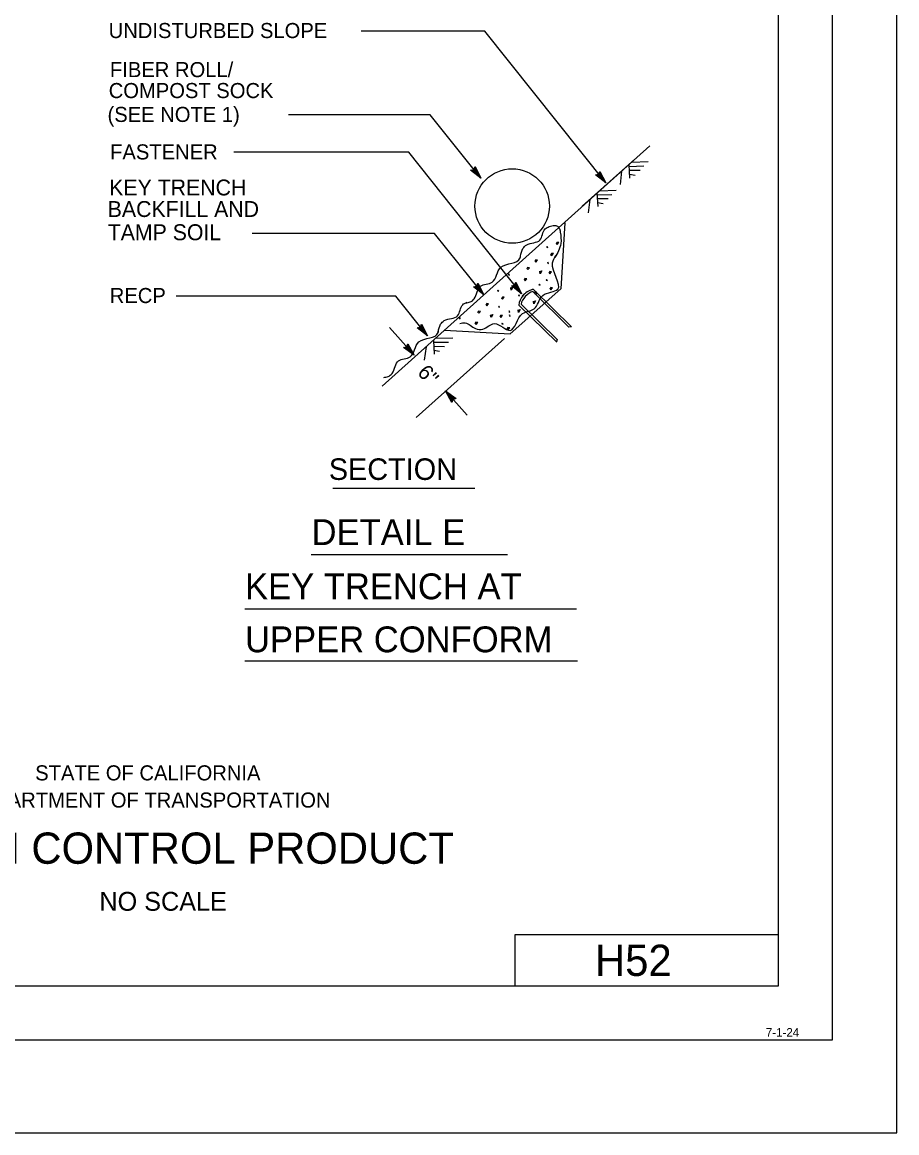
# Model space of a CAD drawing. Extents: x -894 to 866, y -472 to 714.
# Drawn here: x 460 to 866, y -472 to 43 of the extents above; entities that cross this region are included whole.
import ezdxf

# ---------------------------------------------------------------- set-up
doc = ezdxf.new("R2010")
doc.units = 0
for name, color, linetype in [('10 Sheet Format', 7, 'Continuous'), ('56 Stage 3 Anno', 7, 'Continuous'), ('57 Undefined', 7, 'Continuous'), ('58 Soundwalls', 7, 'Continuous'), ('60 Nongeo Data', 7, 'Continuous'), ('border_INSIDE-BORDER-anno', 7, 'Continuous'), ('border_PLOTTING-ELEMENTS', 7, 'Continuous'), ('border_rw_22x34_Cut_Lines', 7, 'Continuous'), ('border_SHEET', 7, 'Continuous'), ('border_WITHIN-BORDER-anno', 7, 'Continuous')]:
    doc.layers.add(name, color=color, linetype=linetype)

msp = doc.modelspace()

# ---------------------------------------------------------------- linework, layer by layer
at = {"layer": '56 Stage 3 Anno'}
for p, q in [((674.87, 38.54), (617.36, 38.54)), ((649.49, -0.19), (583.77, -0.19)), ((639.46, -17.58), (558.32, -17.58)), ((668.22, -25.9), (669.73, -25.68)), ((670.39, -26.48), (669.43, -25.73)), ((669.73, -25.68), (670.25, -24.23)), ((669.83, -25.37), (670.39, -26.48)), ((669.99, -25.02), (671.25, -27.54)), ((670.12, -24.62), (672.11, -28.59)), ((670.25, -24.23), (670.25, -24.23)), ((670.25, -24.23), (672.97, -29.64)), ((672.97, -29.64), (668.22, -25.9)), ((668.22, -25.9), (668.22, -25.9)), ((672.1, -28.58), (668.64, -25.85)), ((671.25, -27.54), (669.01, -25.77)), ((672.97, -29.64), (672.97, -29.64)), ((726.21, -28.08), (727.72, -27.86)), ((730.96, -31.82), (726.21, -28.08)), ((726.21, -28.08), (726.21, -28.08)), ((730.09, -30.77), (726.63, -28.03)), ((729.24, -29.72), (727, -27.95)), ((728.38, -28.66), (727.42, -27.91)), ((727.72, -27.86), (728.24, -26.42)), ((727.82, -27.55), (728.38, -28.66)), ((727.98, -27.2), (729.24, -29.72)), ((728.11, -26.8), (730.1, -30.77)), ((728.24, -26.42), (728.24, -26.42)), ((728.24, -26.42), (730.96, -31.82)), ((730.96, -31.82), (730.96, -31.82)), ((651.52, -55.2), (566.79, -55.2)), ((669.53, -79.99), (671.04, -79.78)), ((674.27, -83.74), (669.53, -79.99)), ((669.53, -79.99), (669.53, -79.99)), ((673.41, -82.68), (669.95, -79.95)), ((672.56, -81.63), (670.32, -79.87)), ((671.7, -80.58), (670.74, -79.82)), ((671.04, -79.78), (671.56, -78.33)), ((671.14, -79.47), (671.7, -80.58)), ((671.3, -79.12), (672.56, -81.63)), ((671.43, -78.72), (673.42, -82.69)), ((671.56, -78.33), (671.56, -78.33)), ((671.56, -78.33), (674.27, -83.74)), ((687.1, -79.57), (688.61, -79.35)), ((691.85, -83.31), (687.1, -79.57)), ((687.1, -79.57), (687.1, -79.57)), ((690.98, -82.26), (687.52, -79.52)), ((690.13, -81.21), (687.89, -79.44)), ((689.27, -80.15), (688.31, -79.4)), ((688.61, -79.35), (689.14, -77.9)), ((688.72, -79.04), (689.27, -80.15)), ((688.87, -78.69), (690.13, -81.21)), ((689, -78.29), (690.99, -82.26)), ((689.14, -77.9), (689.14, -77.9)), ((689.14, -77.9), (691.85, -83.31)), ((633.52, -84.4), (531.52, -84.4)), ((674.27, -83.74), (674.27, -83.74)), ((691.85, -83.31), (691.85, -83.31)), ((644.91, -98.78), (645.43, -97.34)), ((645.3, -97.73), (647.29, -101.7)), ((645.43, -97.34), (645.43, -97.34)), ((645.43, -97.34), (648.14, -102.75)), ((630.63, -98.92), (641.99, -111.66)), ((643.4, -99), (644.91, -98.78)), ((648.14, -102.75), (643.4, -99)), ((643.4, -99), (643.4, -99)), ((647.28, -101.69), (643.82, -98.96)), ((646.43, -100.64), (644.19, -98.88)), ((645.57, -99.59), (644.61, -98.83)), ((645.01, -98.48), (645.57, -99.59)), ((645.17, -98.13), (646.43, -100.64)), ((648.14, -102.75), (648.14, -102.75)), ((637.05, -108.16), (638.55, -107.87)), ((641.99, -111.66), (637.05, -108.16)), ((637.05, -108.16), (637.05, -108.16)), ((641.07, -110.65), (637.47, -108.09)), ((640.16, -109.64), (637.84, -107.99)), ((639.25, -108.63), (638.26, -107.93)), ((638.55, -107.87), (639, -106.4)), ((638.64, -107.56), (639.25, -108.63)), ((638.78, -107.2), (640.16, -109.64)), ((638.88, -106.79), (641.08, -110.65)), ((639, -106.4), (639, -106.4)), ((639, -106.4), (641.99, -111.66)), ((683.95, -103.94), (642.99, -140.64)), ((641.99, -111.66), (641.99, -111.66)), ((666.64, -139.59), (656.6, -128.29)), ((659.53, -133.58), (656.6, -128.29)), ((656.6, -128.29), (656.6, -128.29)), ((656.6, -128.29), (661.49, -131.84)), ((659.65, -133.19), (657.5, -129.3)), ((657.51, -129.31), (661.08, -131.9)), ((659.76, -132.78), (658.4, -130.32)), ((658.4, -130.32), (660.7, -131.99)), ((659.9, -132.42), (659.3, -131.34)), ((659.3, -131.34), (660.29, -132.06)), ((659.99, -132.12), (659.53, -133.58)), ((659.53, -133.58), (659.53, -133.58)), ((661.49, -131.84), (659.99, -132.12)), ((661.49, -131.84), (661.49, -131.84))]:
    msp.add_line(p, q, dxfattribs=at)
for points in [[(730.96, -31.82), (674.87, 38.54)], [(672.97, -29.64), (649.49, -0.19)], [(691.85, -83.31), (639.46, -17.58)], [(674.27, -83.74), (651.52, -55.2)], [(648.14, -102.75), (633.52, -84.4)]]:
    msp.add_lwpolyline(points, dxfattribs=at)
at = {"layer": '57 Undefined'}
msp.add_line((604.34, -173.37), (670.11, -173.37), dxfattribs=at)
for points in [[(594.26, -204.24), (685.26, -204.24)], [(563.45, -229.4), (717.29, -229.4)], [(563.45, -253.42), (717.86, -253.42)]]:
    msp.add_lwpolyline(points, dxfattribs=at)
at = {"layer": '58 Soundwalls'}
for p, q in [((741.59, -23.38), (741.97, -29.58)), ((741.8, -24.18), (748.62, -23.92)), ((742.95, -22.2), (750.57, -21.91)), ((738.27, -26.29), (737.55, -32.49)), ((741.96, -27.72), (744.59, -28.15)), ((741.98, -25.82), (746.84, -25.88)), ((728.11, -35.41), (735.73, -35.09)), ((723.45, -39.52), (722.74, -45.72)), ((726.76, -36.59), (727.16, -42.8)), ((726.97, -37.39), (733.78, -37.11)), ((727.14, -40.94), (729.77, -41.35)), ((727.15, -39.04), (732.01, -39.08)), ((703.67, -61.28), (703.49, -61.68)), ((703.5, -61.58), (704.01, -61.71)), ((703.67, -61.23), (703.66, -61.33)), ((704.01, -61.71), (703.67, -61.23)), ((708.24, -59.39), (707.84, -60.04)), ((707.85, -59.84), (708.34, -60.38)), ((709.11, -59.49), (708.24, -59.39)), ((708.34, -60.38), (709.11, -59.49)), ((705.71, -64.48), (705.32, -65.13)), ((705.33, -64.92), (705.82, -65.46)), ((706.59, -64.58), (705.71, -64.48)), ((705.82, -65.46), (706.59, -64.58)), ((694.64, -71.02), (694.25, -71.67)), ((694.26, -71.47), (694.74, -72.01)), ((695.51, -71.12), (694.64, -71.02)), ((694.74, -72.01), (695.51, -71.12)), ((698.44, -67.51), (698.04, -68.16)), ((698.05, -67.95), (698.54, -68.49)), ((699.31, -67.6), (698.44, -67.51)), ((698.54, -68.49), (699.31, -67.6)), ((704.05, -68.67), (703.87, -69.07)), ((703.88, -68.97), (704.39, -69.1)), ((704.05, -68.62), (704.04, -68.72)), ((704.39, -69.1), (704.05, -68.62)), ((686.08, -73.93), (685.6, -74.37)), ((685.6, -74.27), (686.2, -74.61)), ((686.2, -74.61), (686.08, -73.93)), ((693.39, -76.16), (692.99, -76.82)), ((693, -76.61), (693.49, -77.15)), ((694.26, -76.26), (693.39, -76.16)), ((693.49, -77.15), (694.26, -76.26)), ((700.06, -72.9), (701.26, -72.6)), ((700.46, -74), (700.26, -72.91)), ((701.26, -72.6), (700.46, -74)), ((703.47, -76.63), (703.29, -77.03)), ((703.3, -76.93), (703.81, -77.06)), ((703.81, -77.06), (703.47, -76.58)), ((703.47, -76.58), (703.47, -76.68)), ((704.9, -72.94), (704.51, -73.59)), ((704.52, -73.39), (705, -73.93)), ((705.77, -73.04), (704.9, -72.94)), ((705, -73.93), (705.77, -73.04)), ((680.89, -81.55), (680.71, -81.96)), ((680.72, -81.85), (681.23, -81.98)), ((680.89, -81.5), (680.88, -81.61)), ((681.23, -81.98), (680.89, -81.5)), ((686.67, -80.41), (687.87, -80.11)), ((687.07, -81.51), (686.87, -80.42)), ((687.87, -80.11), (687.07, -81.51)), ((698.08, -82.02), (697.96, -83.21)), ((698.68, -82.26), (698.17, -82.24)), ((698.9, -83.05), (698.68, -82.26)), ((700.11, -78.78), (699.93, -79.18)), ((699.93, -79.08), (700.44, -79.21)), ((700.11, -78.73), (700.1, -78.83)), ((700.44, -79.21), (700.11, -78.73)), ((705.38, -80.33), (704.98, -80.98)), ((704.99, -80.77), (705.48, -81.32)), ((706.25, -80.43), (705.38, -80.33)), ((705.48, -81.32), (706.25, -80.43)), ((682.93, -84.75), (682.54, -85.4)), ((682.55, -85.2), (683.04, -85.74)), ((683.81, -84.85), (682.93, -84.75)), ((683.04, -85.74), (683.81, -84.85)), ((690.56, -83.75), (690.38, -84.16)), ((690.39, -84.05), (690.9, -84.18)), ((690.9, -84.18), (690.56, -83.7)), ((690.56, -83.7), (690.56, -83.8)), ((692.36, -83.79), (692.18, -84.2)), ((692.19, -84.09), (692.7, -84.22)), ((692.7, -84.22), (692.36, -83.74)), ((692.36, -83.74), (692.36, -83.85)), ((697.15, -86.77), (698.35, -86.47)), ((697.56, -87.88), (697.36, -86.78)), ((698.35, -86.47), (697.56, -87.88)), ((697.96, -83.21), (698.9, -83.05)), ((671.86, -91.3), (671.47, -91.95)), ((671.48, -91.74), (671.96, -92.28)), ((672.73, -91.39), (671.86, -91.3)), ((671.96, -92.28), (672.73, -91.39)), ((675.66, -87.78), (675.26, -88.43)), ((675.27, -88.22), (675.76, -88.77)), ((676.53, -87.88), (675.66, -87.78)), ((675.76, -88.77), (676.53, -87.88)), ((681.27, -88.94), (681.09, -89.35)), ((681.1, -89.24), (681.6, -89.37)), ((681.27, -88.89), (681.26, -89)), ((681.6, -89.37), (681.27, -88.89)), ((686.09, -91.25), (685.92, -91.66)), ((685.92, -91.56), (686.43, -91.68)), ((686.43, -91.68), (686.09, -91.2)), ((686.09, -91.2), (686.09, -91.31)), ((690, -90.85), (691.2, -90.55)), ((690.4, -91.96), (690.2, -90.86)), ((691.2, -90.55), (690.4, -91.96)), ((663.3, -94.21), (662.82, -94.65)), ((662.82, -94.54), (663.42, -94.88)), ((663.42, -94.88), (663.3, -94.21)), ((670.61, -96.44), (670.21, -97.09)), ((670.22, -96.88), (670.71, -97.42)), ((671.48, -96.53), (670.61, -96.44)), ((670.71, -97.42), (671.48, -96.53)), ((677.28, -93.17), (678.48, -92.87)), ((677.68, -94.28), (677.48, -93.18)), ((678.48, -92.87), (677.68, -94.28)), ((682.12, -93.22), (681.73, -93.87)), ((681.74, -93.66), (682.22, -94.2)), ((682.99, -93.31), (682.12, -93.22)), ((682.22, -94.2), (682.99, -93.31)), ((682.9, -96.9), (682.72, -97.31)), ((682.72, -97.2), (683.24, -97.33)), ((682.9, -96.85), (682.89, -96.95)), ((683.24, -97.33), (682.9, -96.85)), ((686.2, -93.11), (686.02, -93.52)), ((686.03, -93.42), (686.54, -93.55)), ((686.54, -93.55), (686.2, -93.06)), ((686.2, -93.06), (686.2, -93.17)), ((685.48, -98.9), (685.08, -99.56)), ((685.09, -99.35), (685.58, -99.89)), ((686.35, -99), (685.48, -98.9)), ((685.58, -99.89), (686.35, -99)), ((647.54, -107.84), (646.69, -114.02)), ((650.98, -104.94), (651.24, -111.16)), ((651.16, -105.73), (657.98, -105.6)), ((651.26, -107.45), (656.12, -107.61)), ((652.3, -103.85), (659.93, -103.72)), ((651.2, -109.35), (653.82, -109.83))]:
    msp.add_line(p, q, dxfattribs=at)
at = {"layer": '60 Nongeo Data'}
for p, q in [((751.3, -14.61), (627.19, -126.15)), ((719.98, -42.64), (744.33, -20.82)), ((711.93, -50.38), (710.13, -80.85)), ((710.13, -80.85), (686.51, -101.84)), ((708.16, -105.66), (690.65, -88.47)), ((656.03, -100.04), (686.51, -101.84))]:
    msp.add_line(p, q, dxfattribs=at)
for points in [[(697.39, -81.2), (714.97, -98.55), (713.76, -98.74), (697.3, -82.39), (697.04, -82.13)], [(691.59, -88.03), (708.32, -104.45), (708.07, -105.57)]]:
    msp.add_lwpolyline(points, dxfattribs=at)
msp.add_circle((687.49, -42.5), 17.28, dxfattribs=at)
for centre, major_axis, ratio, start_param, end_param in [((695.62, -86.19), (-4.2, -4.28), 0.620606, 3.784193, 5.732342), ((695.87, -86.3), (3.83, 3.9), 0.531722, 0.800603, 2.454807)]:
    msp.add_ellipse(centre, major_axis=major_axis, ratio=ratio, start_param=start_param, end_param=end_param, dxfattribs=at)
for points in [[(704.7, -52.05), (705.9, -51.7), (707.05, -51.47), (707.7, -51.52), (708.48, -51.84), (709.16, -52.68), (709.74, -53.95), (709.76, -54.2), (709.81, -54.56)], [(691.39, -65.74), (692.51, -62.24), (694.22, -60.53), (700.37, -58.29), (702.77, -53.14), (704.73, -52.04)], [(709.83, -54.59), (710.07, -59.95), (707.26, -66.45)], [(663.18, -96.93), (665.63, -96.71), (670.48, -99.33), (673.9, -99.58), (679.22, -97.07), (686.52, -100.23), (692.35, -92.38), (697.67, -90.22), (701.73, -83.98), (708.64, -81.1), (706.23, -68.87), (707.84, -65.47)], [(665.99, -87.41), (667.96, -87.02), (669.86, -85.52), (672.78, -79.66), (678.17, -77.87), (682.24, -70.9), (691.2, -66.57), (691.39, -65.74)], [(653.16, -100.88), (654.28, -97.39), (656, -95.67), (662.15, -93.43), (664.54, -88.29), (666.5, -87.18)], [(627.94, -122.03), (629.9, -121.65), (631.8, -120.14), (634.73, -114.29), (640.12, -112.5), (644.19, -105.53), (653.15, -101.19), (653.33, -100.36)]]:
    msp.add_spline(points, degree=3, dxfattribs=at)
at = {"layer": 'border_PLOTTING-ELEMENTS'}
for points in [[(-894.04, -472.44), (865.96, -472.44), (865.96, 713.56), (-894.04, 713.56)], [(-864.04, 670.56), (835.96, 670.56), (835.96, -429.44), (-864.04, -429.44)]]:
    msp.add_lwpolyline(points, close=True, dxfattribs=at)
at = {"layer": 'border_rw_22x34_Cut_Lines'}
msp.add_lwpolyline([(-864.04, 670.56), (835.96, 670.56), (835.96, -429.44), (-864.04, -429.44)], close=True, dxfattribs=at)
at = {"layer": 'border_SHEET'}
for p, q in [((810.96, 645.56), (810.96, -404.44)), ((688.93, -404.44), (688.93, -380.44)), ((688.93, -380.44), (810.93, -380.44)), ((810.96, -404.44), (-814.04, -404.44))]:
    msp.add_line(p, q, dxfattribs=at)

# ---------------------------------------------------------------- texts
at = {"layer": '10 Sheet Format'}
for s, height, p in [('STATE OF CALIFORNIA', 7, (466.16, -308.97)), ('DEPARTMENT OF TRANSPORTATION', 7, (434.16, -321.58)), ('ROLLED EROSION CONTROL PRODUCT', 14.5, (286.6, -347.64))]:
    msp.add_text(s, height=height, dxfattribs=at).set_placement(p)
at = {"layer": '57 Undefined'}
for s, height, p in [('UNDISTURBED SLOPE', 7, (500.26, 35.4)), ('FIBER ROLL/', 7, (500.85, 17.28)), ('COMPOST SOCK', 7, (500.28, 7.56)), ('(SEE NOTE 1)', 7, (499.73, -3.51)), ('FASTENER', 7, (500.91, -20.9)), ('KEY TRENCH', 7.382, (500.51, -37.6)), ('BACKFILL AND', 7.3819, (499.81, -47.59)), ('TAMP SOIL', 7.382, (499.81, -58.36)), ('RECP', 7, (500.76, -87.53)), ('SECTION', 10, (602.43, -169.57))]:
    msp.add_text(s, height=height, dxfattribs=at).set_placement(p)
msp.add_text('6"', height=7, rotation=312, dxfattribs=at).set_placement((643.13, -120.01))
at = {"layer": '60 Nongeo Data'}
for s, p in [('DETAIL E', (594.4, -199.78)), ('KEY TRENCH AT', (563.52, -224.94)), ('UPPER CONFORM', (563.52, -249.53))]:
    msp.add_text(s, height=12, dxfattribs=at).set_placement(p)
at = {"layer": 'border_INSIDE-BORDER-anno'}
msp.add_text('NO SCALE', height=8.75, dxfattribs=at).set_placement((495.94, -369.44))
at = {"layer": 'border_WITHIN-BORDER-anno'}
for s, height, p in [('H52', 14.5, (725.92, -399.69)), ('7-1-24', 4, (805.2, -427.86))]:
    msp.add_text(s, height=height, dxfattribs=at).set_placement(p)

doc.saveas('drawing.dxf')
